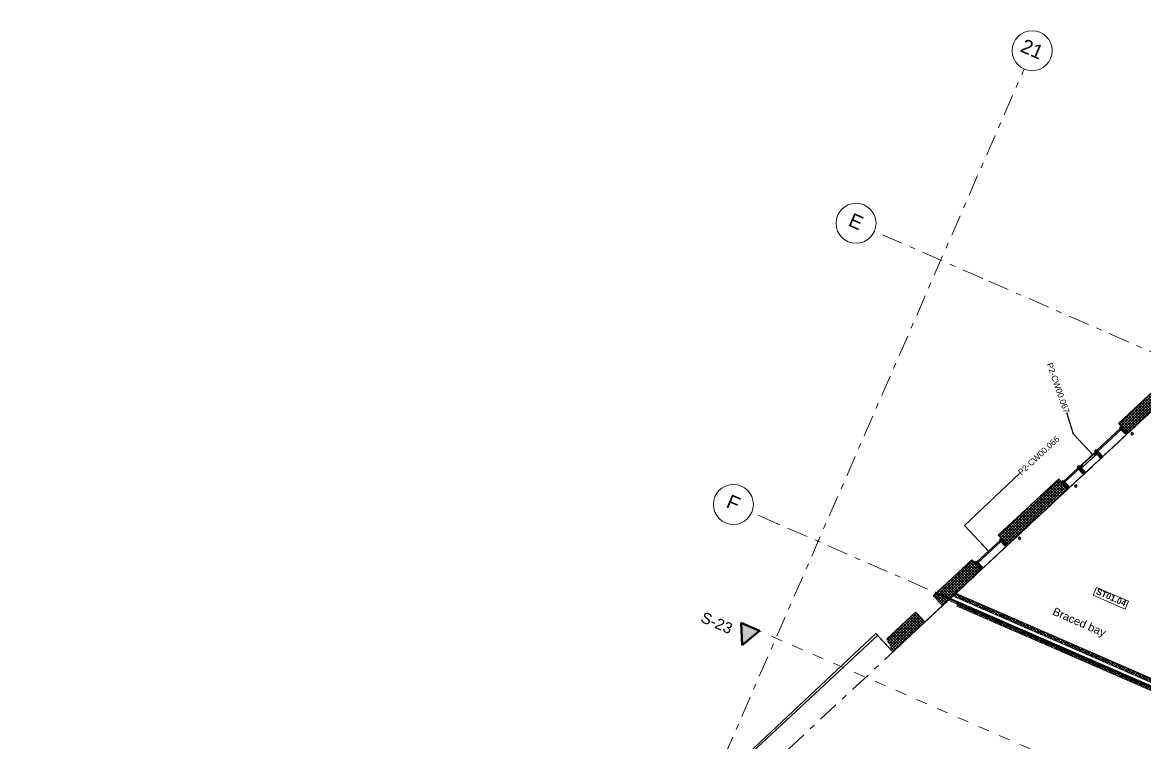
# Model space of a CAD drawing. Header units: millimetres. Extents: x -50172 to 258853, y -59787 to 25069.
# Drawn here: x 136077 to 164136, y -13608 to 4414 of the extents above; entities that cross this region are included whole.
import ezdxf
from ezdxf.enums import TextEntityAlignment as Align

# ---------------------------------------------------------------- set-up
doc = ezdxf.new("R2010")
doc.units = ezdxf.units.MM
doc.header["$MEASUREMENT"] = 0
doc.linetypes.add('Dashed', pattern=[564.444447, 282.222223, -282.222223])
doc.linetypes.add('Double Dashed', pattern=[1093.611073, 529.166651, -211.666656, 141.111112, -211.666656])
for name, color, linetype, lineweight, true_color in [('A-25-M_Curtain_Wall_Pen_No__46', 7, 'Continuous', 35, 0x444444), ('A-25-M_Wall_Ext_Pen_No__107', 7, 'Continuous', 15, 0xa6a6a6), ('A-25-M_Wall_Ext_Pen_No__27', 7, 'Continuous', 50, 0x2a2a2a), ('A-95-MC_Marker_Section_P2.Marker_Pen_No__25', 7, 'Continuous', 50, 0x2a2a2a), ('New_A-15-MG_Structural_Grid_Phase_2_Pen_No__222', 7, 'Continuous', 13, 0x65af33), ('New_A-25-M_Curtain_Wall_Pen_No__27', 7, 'Continuous', 50, 0x2a2a2a), ('New_A-35-M_FFE-Zone_Pen_No__74', 7, 'Continuous', 20, 0x606060), ('New_ArchiCAD Windows_Pen_No__23', 7, 'Continuous', 30, 0x2a2a2a), ('New_ArchiCAD Windows_Pen_No__63', 7, 'Continuous', 20, 0x606060)]:
    doc.layers.add(name, color=color, linetype=linetype, lineweight=lineweight, true_color=true_color)
for name, color, linetype, lineweight in [('A-25-M_Curtain_Wall_Pen_No__85', 8, 'Continuous', 20), ('A-95-MC_Marker_Section_P2.Marker_Pen_No__1', 7, 'Continuous', 13), ('A-95-MC_Marker_Section_P2.Marker_Pen_No__6', 7, 'Continuous', 35), ('COLUMN.IFC Import_Pen_No__2', 8, 'Continuous', 15), ('New_A-20-M_Floor_Slab_Pen_No__89', 8, 'Continuous', 20), ('New_A-25-M_Curtain_Wall_Pen_No__1', 7, 'Continuous', 13), ('New_A-25-M_Curtain_Wall_Pen_No__155', 5, 'Continuous', 35), ('New_A-25-M_Wall_Ext_Pen_No__1', 7, 'Continuous', 13), ('New_A-25-M_Wall_Ext_Pen_No__155', 5, 'Continuous', 35), ('New_A-25-M_Wall_Int_Pen_No__1', 7, 'Continuous', 13), ('New_A-25-M_Wall_Int_Pen_No__155', 5, 'Continuous', 35), ('New_A-95-P_Drawing_Pen_No__156', 5, 'Continuous', 50), ('New_A-95-P_Text_1_50_GA_Pen_No__1', 7, 'Continuous', 13), ('New_ArchiCAD Windows_Pen_No__1', 7, 'Continuous', 13), ('New_ArchiCAD Windows_Pen_No__155', 5, 'Continuous', 35), ('New_ArchiCAD Windows_Pen_No__83', 8, 'Continuous', 20), ('New_ArchiCAD Zone Stamps_Pen_No__9', 7, 'Continuous', 13)]:
    doc.layers.add(name, color=color, linetype=linetype, lineweight=lineweight)
for name, color, linetype in [('A-95-MC_Marker_Section_P2.Marker', 7, 'Continuous'), ('COLUMN.IFC Import', 7, 'Continuous'), ('New_A-15-MG_Structural_Grid_Phase_2', 7, 'Continuous'), ('New_A-20-M_Floor_Slab', 7, 'Continuous'), ('New_A-25-M_Curtain_Wall', 7, 'Continuous'), ('New_A-25-M_Wall_Ext', 7, 'Continuous'), ('New_A-25-M_Wall_Int', 7, 'Continuous'), ('New_A-35-M_FFE-Zone', 7, 'Continuous'), ('New_ArchiCAD Windows', 7, 'Continuous')]:
    doc.layers.add(name, color=color, linetype=linetype)
doc.styles.add('GENERATED_STYLE_1', font='')
doc.styles.add('GENERATED_STYLE_2', font='')
doc.styles.add('GENERATED_STYLE_3', font='')
doc.styles.add('GENERATED_STYLE_4', font='')
doc.styles.get('GENERATED_STYLE_1').set_extended_font_data('Arial', bold=True)
doc.styles.get('GENERATED_STYLE_2').set_extended_font_data('Swis721 BT', bold=True)
doc.styles.get('GENERATED_STYLE_3').set_extended_font_data('Arial')
doc.styles.get('GENERATED_STYLE_4').set_extended_font_data('Swis721 BT')
doc.linetypes.add('Double Slash', pattern='A,0,[2,EC-MA-00-01-DR-A-00364 Phase 2 Hub First Floor GA-S2-P181.Shx,S=15.679012,R=0,X=0,Y=0],-1975.555563,0', length=1975.555563)
doc.dimstyles.new('GENERATED_STYLE__1', dxfattribs={"dimtxt": 0.18, "dimasz": 273.6, "dimexe": 0.18, "dimexo": 0.0625, "dimgap": 0.09, "dimtad": 0, "dimtih": 1, "dimtoh": 1, "dimdec": 4, "dimzin": 0, "dimdsep": 46, "dimcen": 0.09, "dimadec": 0, "dimazin": 0, "dimtfac": 1, "dimtdec": 4, "dimtmove": 0, "dimatfit": 3, "dimldrblk": 'ARROWHEAD_5', "dimfxl": 1, "dimtolj": 1, "dimtzin": 0, "dimarcsym": 0})
pattern_1 = [(45, (168558.73, 0), (-35.35534, 35.35534), []), (135, (168558.73, 0), (35.35534, 35.35534), [])]

# ---------------------------------------------------------------- blocks, each defined once
blk = doc.blocks.new('Research space 1_INB 1103_20_3', base_point=(162001, -12753))
at = {"layer": 'New_A-35-M_FFE-Zone_Pen_No__74', "linetype": 'Continuous'}
for p, q in [((159203, -10027), (157821, -11313)), ((167550, -13666), (159203, -10027)), ((157400, -10860), (150703, -17143)), ((157821, -11313), (157400, -10860)), ((164711, -20177), (167550, -13666)), ((150703, -17143), (151167, -17642)), ((151167, -17642), (151507, -17326)), ((151507, -17326), (163647, -22618)), ((164325, -20396), (164467, -20071)), ((164467, -20071), (164711, -20177)), ((164569, -20502), (164325, -20396)), ((163647, -22618), (164569, -20502))]:
    blk.add_line(p, q, dxfattribs=at)
at = {"layer": 'New_ArchiCAD Zone Stamps_Pen_No__9'}
for tag, height, style, p in [('ROOM_NAME', 250, 'GENERATED_STYLE_1', (159505, -14912)), ('zoneNameLine2', 250, 'GENERATED_STYLE_1', (159316, -15344)), ('ROOM_NUMBER', 200, 'GENERATED_STYLE_3', (159128, -15765)), ('measuredAreaCode', 200, 'GENERATED_STYLE_3', (158971, -16125)), ('DUMMY_649', 200, 'GENERATED_STYLE_3', (159278, -16259)), ('DUMMY_650', 200, 'GENERATED_STYLE_3', (159889, -16525)), ('DUMMY_651', 133, 'GENERATED_STYLE_3', (160168, -16632))]:
    blk.add_attdef(tag, text='', height=height, rotation=336.4404, dxfattribs=dict(at, style=style)).set_placement(p, align=Align.TOP_LEFT)
blk = doc.blocks.new('Fabrication Lab B_INB 1104_22_3', base_point=(165972, -8487))
at = {"layer": 'New_A-35-M_FFE-Zone_Pen_No__74', "linetype": 'Continuous'}
for p, q in [((169571, -231), (169413, -592)), ((172764, -1619), (169571, -231)), ((169364, -571), (165572, -4100)), ((169413, -592), (169364, -571)), ((170671, -6413), (172764, -1619)), ((165572, -4100), (165757, -4299)), ((165281, -4371), (159398, -9846)), ((165466, -4570), (165281, -4371)), ((165757, -4299), (165466, -4570)), ((167442, -13354), (170501, -6339)), ((170501, -6339), (170671, -6413)), ((159398, -9846), (167442, -13354))]:
    blk.add_line(p, q, dxfattribs=at)
at = {"layer": 'New_ArchiCAD Zone Stamps_Pen_No__9'}
for tag, height, style, p in [('ROOM_NAME', 250, 'GENERATED_STYLE_1', (165105, -6913)), ('zoneNameLine2', 250, 'GENERATED_STYLE_1', (164916, -7345)), ('ROOM_NUMBER', 200, 'GENERATED_STYLE_3', (164728, -7765)), ('measuredAreaCode', 200, 'GENERATED_STYLE_3', (164571, -8125)), ('DUMMY_649', 200, 'GENERATED_STYLE_3', (164878, -8260)), ('DUMMY_650', 200, 'GENERATED_STYLE_3', (165367, -8473)), ('DUMMY_651', 133, 'GENERATED_STYLE_3', (165647, -8579))]:
    blk.add_attdef(tag, text='', height=height, rotation=336.4404, dxfattribs=dict(at, style=style)).set_placement(p, align=Align.TOP_LEFT)
blk = doc.blocks.new('Slab_4_3', base_point=(147233, -27555))
at = {"layer": 'New_A-20-M_Floor_Slab_Pen_No__89', "linetype": 'Continuous', "flags": 128}
blk.add_lwpolyline([(165550, -4128), (157825, -11317), (157442, -10906), (150720, -17161), (151431, -17926), (147233, -27555), (155164, -31013), (151787, -38757), (150311, -38113), (148259, -42813), (153424, -45066), (153718, -44390), (158840, -46624), (158078, -48373), (157798, -49015), (157275, -50213), (167031, -54467)], dxfattribs=at)
blk = doc.blocks.new('Curtain Wall_19_3', base_point=(168559, 0))
at = {"layer": 'New_A-25-M_Curtain_Wall_Pen_No__155', "linetype": 'Continuous', "lineweight": 0, "true_color": 0x00003f}
for points in [[(162936, -6309), (163536, -5750), (163514, -5727), (162914, -6286)], [(162109, -7079), (162475, -6738), (162453, -6715), (162087, -7055)]]:
    blk.add_hatch(color=178, dxfattribs=at).paths.add_polyline_path(points)
at = {"layer": 'New_A-25-M_Curtain_Wall_Pen_No__155', "linetype": 'Continuous'}
for points in [[(163498, -5717), (163641, -5871), (163678, -5837), (163535, -5683)], [(162869, -6303), (163012, -6457), (163048, -6423), (162905, -6269)], [(162437, -6705), (162580, -6859), (162617, -6825), (162473, -6671)], [(162042, -7073), (162185, -7227), (162221, -7192), (162078, -7039)]]:
    blk.add_hatch(color=256, dxfattribs=at).paths.add_polyline_path(points)
at = {"layer": 'New_ArchiCAD Windows_Pen_No__155', "linetype": 'Continuous'}
for points in [[(162922, -6360), (162875, -6405), (162837, -6364), (162885, -6320)], [(162489, -6688), (162537, -6644), (162575, -6684), (162527, -6728)]]:
    blk.add_hatch(color=256, dxfattribs=at).paths.add_polyline_path(points)
at = {"layer": 'New_A-25-M_Curtain_Wall_Pen_No__1', "linetype": 'Continuous'}
for p, q in [((163514, -5727), (162914, -6286)), ((162936, -6309), (163536, -5750)), ((163536, -5750), (163514, -5727)), ((162914, -6286), (162936, -6309)), ((162453, -6715), (162087, -7055)), ((162475, -6738), (162453, -6715)), ((162109, -7079), (162475, -6738)), ((162087, -7055), (162109, -7079))]:
    blk.add_line(p, q, dxfattribs=at)
at = {"layer": 'New_A-25-M_Curtain_Wall_Pen_No__27', "linetype": 'Continuous'}
for p, q in [((163535, -5683), (163498, -5717)), ((163498, -5717), (163641, -5871)), ((163678, -5837), (163535, -5683)), ((163641, -5871), (163678, -5837)), ((162905, -6269), (162869, -6303)), ((162869, -6303), (163012, -6457)), ((163048, -6423), (162905, -6269)), ((163012, -6457), (163048, -6423)), ((162473, -6671), (162437, -6705)), ((162437, -6705), (162580, -6859)), ((162617, -6825), (162473, -6671)), ((162580, -6859), (162617, -6825)), ((162078, -7039), (162042, -7073)), ((162042, -7073), (162185, -7227)), ((162221, -7192), (162078, -7039)), ((162185, -7227), (162221, -7192))]:
    blk.add_line(p, q, dxfattribs=at)
at = {"layer": 'New_ArchiCAD Windows_Pen_No__23', "linetype": 'Continuous'}
for p, q in [((162837, -6364), (162885, -6320)), ((162875, -6405), (162837, -6364)), ((162922, -6360), (162875, -6405)), ((162885, -6320), (162922, -6360)), ((162489, -6688), (162537, -6644)), ((162527, -6728), (162489, -6688)), ((162575, -6684), (162527, -6728)), ((162537, -6644), (162575, -6684))]:
    blk.add_line(p, q, dxfattribs=at)
at = {"layer": 'New_ArchiCAD Windows_Pen_No__63', "linetype": 'Continuous'}
blk.add_line((162844, -6372), (162544, -6651), dxfattribs=at)
at = {"layer": 'New_ArchiCAD Windows_Pen_No__83', "linetype": 'Continuous'}
for p, q in [((162537, -6644), (162837, -6364)), ((162875, -6405), (162575, -6684))]:
    blk.add_line(p, q, dxfattribs=at)
blk = doc.blocks.new('Wall_145_3', base_point=(159407, -10071))
at = {"layer": 'New_A-25-M_Wall_Int_Pen_No__155', "linetype": 'Continuous'}
h = blk.add_hatch(dxfattribs=at)
h.set_pattern_fill('Grid_5x5_Diagonal_0003', color=256, style=0, pattern_type=2)
h.set_pattern_definition(pattern_1)
h.paths.add_polyline_path([(159407, -10071), (159408, -10074), (159421, -10150), (159421, -10153), (159424, -10171), (166755, -13368), (166775, -13360), (166779, -13358), (166863, -13325), (166867, -13324)])
at = {"layer": 'New_A-25-M_Wall_Int_Pen_No__1', "linetype": 'Continuous', "flags": 128}
for points in [[(166867, -13324), (159407, -10071)], [(159424, -10171), (166755, -13368)]]:
    blk.add_lwpolyline(points, dxfattribs=at)
blk = doc.blocks.new('Wall_146_3', base_point=(167402, -13446))
at = {"layer": 'New_A-25-M_Wall_Int_Pen_No__155', "linetype": 'Continuous'}
h = blk.add_hatch(dxfattribs=at)
h.set_pattern_fill('Grid_5x5_Diagonal_0003', color=256, style=0, pattern_type=2)
h.set_pattern_definition(pattern_1)
h.paths.add_polyline_path([(159342, -9931), (167478, -13478), (167480, -13479), (167479, -13476), (167446, -13391), (167444, -13387), (167436, -13368), (159376, -9853), (159370, -9867), (159369, -9870), (159344, -9928)])
at = {"layer": 'New_A-25-M_Wall_Int_Pen_No__1', "linetype": 'Continuous', "flags": 128}
for points in [[(159344, -9928), (159342, -9931)], [(159342, -9931), (167480, -13479)], [(159369, -9870), (159344, -9928)], [(159370, -9867), (159369, -9870)], [(159376, -9853), (159370, -9867)], [(167436, -13368), (159376, -9853)]]:
    blk.add_lwpolyline(points, dxfattribs=at)
blk = doc.blocks.new('Rectangular Window Opening 19[5]_3', base_point=(168559, 0))
at = {"layer": 'New_ArchiCAD Windows_Pen_No__1', "linetype": 'Continuous'}
for p, q in [((163463, -5605), (163481, -5625)), ((163481, -5625), (163498, -5644)), ((163498, -5644), (163566, -5717)), ((163566, -5717), (163579, -5730)), ((163579, -5730), (163580, -5731)), ((163580, -5731), (163682, -5841)), ((163682, -5841), (163683, -5843)), ((163683, -5843), (163694, -5854)), ((161988, -7015), (161969, -6995)), ((162005, -7033), (161988, -7015)), ((162073, -7106), (162005, -7033)), ((162085, -7120), (162073, -7106)), ((162087, -7121), (162085, -7120)), ((162189, -7231), (162087, -7121)), ((162190, -7232), (162189, -7231)), ((162200, -7243), (162190, -7232))]:
    blk.add_line(p, q, dxfattribs=at)
blk = doc.blocks.new('Rectangular Window Opening 19[6]_3', base_point=(168559, 0))
at = {"layer": 'New_ArchiCAD Windows_Pen_No__1', "linetype": 'Continuous'}
for p, q in [((160458, -8402), (160476, -8422)), ((160476, -8422), (160493, -8440)), ((160493, -8440), (160561, -8513)), ((160561, -8513), (160573, -8526)), ((160573, -8526), (160575, -8528)), ((160575, -8528), (160677, -8638)), ((160677, -8638), (160678, -8639)), ((160678, -8639), (160689, -8650)), ((159817, -9035), (159799, -9015)), ((159834, -9053), (159817, -9035)), ((159902, -9126), (159834, -9053)), ((159915, -9140), (159902, -9126)), ((159916, -9141), (159915, -9140)), ((160018, -9251), (159916, -9141)), ((160020, -9252), (160018, -9251)), ((160030, -9263), (160020, -9252))]:
    blk.add_line(p, q, dxfattribs=at)
blk = doc.blocks.new('Rectangular Window Opening 19[7]_3', base_point=(168559, 0))
at = {"layer": 'New_ArchiCAD Windows_Pen_No__1', "linetype": 'Continuous'}
for p, q in [((158832, -9914), (158851, -9934)), ((158851, -9934), (158868, -9952)), ((158868, -9952), (158936, -10026)), ((158936, -10026), (158948, -10039)), ((158948, -10039), (158950, -10040)), ((158950, -10040), (159052, -10150)), ((158411, -10343), (158393, -10323)), ((158429, -10361), (158411, -10343)), ((158497, -10434), (158429, -10361)), ((159052, -10150), (159053, -10152)), ((159053, -10152), (159063, -10163)), ((158509, -10448), (158497, -10434)), ((158510, -10449), (158509, -10448)), ((158612, -10559), (158510, -10449)), ((158614, -10560), (158612, -10559)), ((158624, -10571), (158614, -10560))]:
    blk.add_line(p, q, dxfattribs=at)
blk = doc.blocks.new('Wall_148_3', base_point=(165344, -3855))
at = {"layer": 'A-25-M_Wall_Ext_Pen_No__107', "linetype": 'Continuous'}
blk.add_hatch(color=256, dxfattribs=at).paths.add_polyline_path([(165284, -4374), (165295, -4364), (165284, -4353), (165273, -4363)])
at = {"layer": 'New_A-25-M_Wall_Ext_Pen_No__155', "linetype": 'Continuous'}
h = blk.add_hatch(dxfattribs=at)
h.set_pattern_fill('Grid_5x5_Diagonal_0003', color=256, style=0, pattern_type=2)
h.set_pattern_definition(pattern_1)
h.paths.add_polyline_path([(163463, -5605), (163481, -5625), (163498, -5644), (163566, -5717), (163579, -5730), (163580, -5731), (163682, -5841), (163683, -5843), (163694, -5854), (165284, -4374), (165273, -4363), (165284, -4353), (165295, -4364), (165575, -4103), (165565, -4092), (165563, -4091), (165461, -3981), (165460, -3979), (165447, -3966), (165379, -3893), (165362, -3875), (165344, -3855)])
h = blk.add_hatch(dxfattribs=at)
h.set_pattern_fill('Grid_5x5_Diagonal_0003', color=256, style=0, pattern_type=2)
h.set_pattern_definition(pattern_1)
h.paths.add_polyline_path([(161969, -6995), (160458, -8402), (160476, -8422), (160493, -8440), (160561, -8513), (160573, -8526), (160575, -8528), (160677, -8638), (160678, -8639), (160689, -8650), (162200, -7243), (162190, -7232), (162189, -7231), (162087, -7121), (162085, -7120), (162073, -7106), (162005, -7033), (161988, -7015)])
h = blk.add_hatch(dxfattribs=at)
h.set_pattern_fill('Grid_5x5_Diagonal_0003', color=256, style=0, pattern_type=2)
h.set_pattern_definition(pattern_1)
h.paths.add_polyline_path([(159799, -9015), (158832, -9914), (158851, -9934), (158868, -9952), (158936, -10026), (158948, -10039), (158950, -10040), (159052, -10150), (159053, -10152), (159063, -10163), (160030, -9263), (160020, -9252), (160018, -9251), (159916, -9141), (159915, -9140), (159902, -9126), (159834, -9053), (159817, -9035)])
h = blk.add_hatch(dxfattribs=at)
h.set_pattern_fill('Grid_5x5_Diagonal_0003', color=256, style=0, pattern_type=2)
h.set_pattern_definition(pattern_1)
h.paths.add_polyline_path([(157666, -11000), (157679, -11025), (157690, -11048), (157737, -11141), (157745, -11158), (157746, -11160), (157816, -11300), (157817, -11302), (157824, -11316), (158624, -10571), (158614, -10560), (158612, -10559), (158510, -10449), (158509, -10448), (158497, -10434), (158429, -10361), (158411, -10343), (158393, -10323)])
at = {"layer": 'A-25-M_Wall_Ext_Pen_No__27', "linetype": 'Continuous'}
for p, q in [((165273, -4363), (165284, -4374)), ((165295, -4364), (165284, -4353))]:
    blk.add_line(p, q, dxfattribs=at)
at = {"layer": 'New_A-25-M_Wall_Ext_Pen_No__1', "linetype": 'Continuous', "flags": 128}
for points in [[(165344, -3855), (163463, -5605)], [(165344, -3855), (165362, -3875)], [(165362, -3875), (165379, -3893)], [(165379, -3893), (165447, -3966)], [(165295, -4364), (165575, -4103)], [(165447, -3966), (165460, -3979)], [(165460, -3979), (165461, -3981)], [(165461, -3981), (165563, -4091)], [(165563, -4091), (165565, -4092)], [(165565, -4092), (165575, -4103)], [(163694, -5854), (165284, -4374)], [(161969, -6995), (160458, -8402)], [(160689, -8650), (162200, -7243)], [(159799, -9015), (158832, -9914)], [(159063, -10163), (160030, -9263)], [(158393, -10323), (157666, -11000)], [(157824, -11316), (158624, -10571)]]:
    blk.add_lwpolyline(points, dxfattribs=at)
at = {"layer": 'New_ArchiCAD Windows', "color": 251, "linetype": 'Continuous', "lineweight": 20, "true_color": 0x606060}
for name in ['Rectangular Window Opening 19[5]_3', 'Rectangular Window Opening 19[6]_3', 'Rectangular Window Opening 19[7]_3']:
    blk.add_blockref(name, (168559, 0), dxfattribs=at)
blk = doc.blocks.new('Standard grid marker[18]_3', base_point=(171946, 1824))
at = {"layer": 'New_A-15-MG_Structural_Grid_Phase_2_Pen_No__222', "linetype": 'Double Dashed'}
blk.add_line((170012, 23), (136077, -31555), dxfattribs=at)
at = {"layer": 'New_A-15-MG_Structural_Grid_Phase_2_Pen_No__222', "style": 'GENERATED_STYLE_4'}
blk.add_attdef('AC_MarkerText_1', text='', height=350, rotation=336.4404, dxfattribs=at).set_placement((171403, 3183), align=Align.MIDDLE_CENTER)
blk = doc.blocks.new('Discrete Accessory 235')
at = {"layer": 'COLUMN.IFC Import_Pen_No__2', "linetype": 'Continuous'}
for p, q in [((-25, 25), (25, 25)), ((-25, -25), (-25, 25)), ((-21, 21), (-21, -21)), ((21, 21), (-21, 21)), ((21, -21), (21, 21)), ((25, 25), (25, -25)), ((25, -25), (-25, -25)), ((-21, -21), (21, -21))]:
    blk.add_line(p, q, dxfattribs=at)
blk = doc.blocks.new('Discrete Accessory 236')
at = {"layer": 'COLUMN.IFC Import_Pen_No__2', "linetype": 'Continuous'}
for p, q in [((-25, 25), (25, 25)), ((-25, -25), (-25, 25)), ((-21, 21), (-21, -21)), ((21, 21), (-21, 21)), ((21, -21), (21, 21)), ((25, 25), (25, -25)), ((25, -25), (-25, -25)), ((-21, -21), (21, -21))]:
    blk.add_line(p, q, dxfattribs=at)
blk = doc.blocks.new('Discrete Accessory 237')
at = {"layer": 'COLUMN.IFC Import_Pen_No__2', "linetype": 'Continuous'}
for p, q in [((-25, 25), (25, 25)), ((-25, -25), (-25, 25)), ((-21, 21), (-21, -21)), ((21, 21), (-21, 21)), ((21, -21), (21, 21)), ((25, 25), (25, -25)), ((25, -25), (-25, -25)), ((-21, -21), (21, -21))]:
    blk.add_line(p, q, dxfattribs=at)
blk = doc.blocks.new('ARROWHEAD_5')
at = {"color": 0, "linetype": 'Continuous', "lineweight": 0}
blk.add_line((0, 0), (-1, 0), dxfattribs=at)
blk.add_solid([(-1, 0.2679), (0, 0), (-1, -0.2679), (-1, 0.2679)], dxfattribs=at)
blk = doc.blocks.new('Curtain Wall_20_3', base_point=(168559, 0))
at = {"layer": 'New_A-25-M_Curtain_Wall_Pen_No__155', "linetype": 'Continuous', "lineweight": 0, "true_color": 0x00003f}
blk.add_hatch(color=178, dxfattribs=at).paths.add_polyline_path([(159938, -9099), (160531, -8547), (160509, -8523), (159916, -9075)])
at = {"layer": 'New_A-25-M_Curtain_Wall_Pen_No__155', "linetype": 'Continuous'}
for points in [[(160673, -8633), (160530, -8480), (160493, -8514), (160636, -8667)], [(160051, -9212), (159908, -9059), (159871, -9093), (160014, -9246)]]:
    blk.add_hatch(color=256, dxfattribs=at).paths.add_polyline_path(points)
at = {"layer": 'New_A-25-M_Curtain_Wall_Pen_No__1', "linetype": 'Continuous'}
for p, q in [((160509, -8523), (159916, -9075)), ((160531, -8547), (159938, -9099)), ((160509, -8523), (160531, -8547)), ((159916, -9075), (159938, -9099))]:
    blk.add_line(p, q, dxfattribs=at)
at = {"layer": 'New_A-25-M_Curtain_Wall_Pen_No__27', "linetype": 'Continuous'}
for p, q in [((160530, -8480), (160493, -8514)), ((160493, -8514), (160636, -8667)), ((160530, -8480), (160673, -8633)), ((160673, -8633), (160636, -8667)), ((159908, -9059), (159871, -9093)), ((159871, -9093), (160014, -9246)), ((159908, -9059), (160051, -9212)), ((160051, -9212), (160014, -9246))]:
    blk.add_line(p, q, dxfattribs=at)
blk = doc.blocks.new('Standard grid marker[20]_3', base_point=(184396, -20956))
at = {"layer": 'New_A-15-MG_Structural_Grid_Phase_2_Pen_No__222', "linetype": 'Double Dashed'}
for p, q in [((154944, -8114), (154297, -7832)), ((183749, -20674), (154944, -8114))]:
    blk.add_line(p, q, dxfattribs=at)
at = {"layer": 'New_A-15-MG_Structural_Grid_Phase_2_Pen_No__222', "linetype": 'Continuous'}
blk.add_circle((153839, -7632), 500, dxfattribs=at)
at = {"layer": 'New_A-15-MG_Structural_Grid_Phase_2_Pen_No__222', "linetype": 'Double Dashed'}
blk.add_point((154944, -8114), dxfattribs=at)
blk.add_point((154944, -8114), dxfattribs=at)
at = {"layer": 'New_A-15-MG_Structural_Grid_Phase_2_Pen_No__222', "style": 'GENERATED_STYLE_4'}
for tag, p in [('AC_MarkerText_1_1', (153839, -7589)), ('AC_MarkerText_1_0', (184854, -21113))]:
    blk.add_attdef(tag, text='', height=350, rotation=336.4404, dxfattribs=at).set_placement(p, align=Align.MIDDLE_CENTER)
blk = doc.blocks.new('Standard grid marker[24]_3', base_point=(137825, -50137))
at = {"layer": 'New_A-15-MG_Structural_Grid_Phase_2_Pen_No__222', "linetype": 'Double Dashed'}
blk.add_line((153611, -13933), (161104, 3251), dxfattribs=at)
at = {"layer": 'New_A-15-MG_Structural_Grid_Phase_2_Pen_No__222', "linetype": 'Continuous'}
blk.add_circle((161304, 3709), 500, dxfattribs=at)
at = {"layer": 'New_A-15-MG_Structural_Grid_Phase_2_Pen_No__222', "style": 'GENERATED_STYLE_4'}
for tag, p in [('AC_MarkerText_1_1', (161304, 3750)), ('AC_MarkerText_1_0', (137625, -50554))]:
    blk.add_attdef(tag, text='', height=350, rotation=336.4404, dxfattribs=at).set_placement(p, align=Align.MIDDLE_CENTER)
blk = doc.blocks.new('Standard grid marker[26]_3', base_point=(159015, -32918))
at = {"layer": 'New_A-15-MG_Structural_Grid_Phase_2_Pen_No__222', "linetype": 'Double Dashed'}
for p, q in [((173489, 2539), (173889, 3456)), ((173957, 1348), (173489, 2539)), ((159777, -31172), (173957, 1348)), ((159777, -31172), (158585, -31640)), ((158585, -31640), (158185, -32556))]:
    blk.add_line(p, q, dxfattribs=at)
at = {"layer": 'New_A-15-MG_Structural_Grid_Phase_2_Pen_No__222', "linetype": 'Continuous'}
for centre in [(174088, 3914), (157986, -33015)]:
    blk.add_circle(centre, 500, dxfattribs=at)
at = {"layer": 'New_A-15-MG_Structural_Grid_Phase_2_Pen_No__222', "linetype": 'Double Dashed'}
for p in [(173957, 1348), (159777, -31172)]:
    blk.add_point(p, dxfattribs=at)
at = {"layer": 'New_A-15-MG_Structural_Grid_Phase_2_Pen_No__222', "style": 'GENERATED_STYLE_4'}
for tag, p in [('AC_MarkerText_1_1', (174088, 3955)), ('AC_MarkerText_1_0', (157986, -32973))]:
    blk.add_attdef(tag, text='', height=350, rotation=336.4404, dxfattribs=at).set_placement(p, align=Align.MIDDLE_CENTER)
blk = doc.blocks.new('Standard grid marker[27]_3', base_point=(187460, -13929))
at = {"layer": 'New_A-15-MG_Structural_Grid_Phase_2_Pen_No__222', "linetype": 'Double Dashed'}
for p, q in [((160055, -1979), (157362, -804)), ((184767, -12754), (160055, -1979))]:
    blk.add_line(p, q, dxfattribs=at)
at = {"layer": 'New_A-15-MG_Structural_Grid_Phase_2_Pen_No__222', "linetype": 'Continuous'}
blk.add_circle((156903, -605), 500, dxfattribs=at)
at = {"layer": 'New_A-15-MG_Structural_Grid_Phase_2_Pen_No__222', "linetype": 'Double Dashed'}
blk.add_point((160055, -1979), dxfattribs=at)
blk.add_point((160055, -1979), dxfattribs=at)
at = {"layer": 'New_A-15-MG_Structural_Grid_Phase_2_Pen_No__222', "style": 'GENERATED_STYLE_4'}
for tag, p in [('AC_MarkerText_1_1', (156903, -561)), ('AC_MarkerText_1_0', (187918, -14085))]:
    blk.add_attdef(tag, text='', height=350, rotation=336.4404, dxfattribs=at).set_placement(p, align=Align.MIDDLE_CENTER)
blk = doc.blocks.new('Cutting Plane_1_3', base_point=(184252, -23771))
at = {"layer": 'A-95-MC_Marker_Section_P2.Marker_Pen_No__25', "linetype": 'Continuous'}
blk.add_hatch(color=256, dxfattribs=at).paths.add_polyline_path([(154030, -10593), (154489, -10793), (154060, -11151)])
at = {"layer": 'A-95-MC_Marker_Section_P2.Marker_Pen_No__1', "linetype": 'Dashed'}
blk.add_line((184023, -23671), (154489, -10793), dxfattribs=at)
at = {"layer": 'A-95-MC_Marker_Section_P2.Marker_Pen_No__25', "linetype": 'Continuous'}
for p, q in [((154060, -11151), (154030, -10593)), ((154030, -10593), (154489, -10793)), ((154489, -10793), (154060, -11151))]:
    blk.add_line(p, q, dxfattribs=at)
at = {"layer": 'A-95-MC_Marker_Section_P2.Marker_Pen_No__6', "insert": (153740, -10884), "char_height": 275, "attachment_point": 9, "rotation": 336.4404, "style": 'GENERATED_STYLE_4'}
blk.add_mtext('\\A1;{\\fSwis721 BT|b0|i0|c0|p34;S-23}', dxfattribs=at)

msp = doc.modelspace()

# ---------------------------------------------------------------- linework, layer by layer
at = {"layer": 'New_A-95-P_Drawing_Pen_No__156', "linetype": 'Double Slash', "flags": 128}
msp.add_lwpolyline([(167452.6, -13568.1), (158881, -9830.4)], dxfattribs=at)
at = {"layer": 'New_A-95-P_Text_1_50_GA_Pen_No__1', "linetype": 'Continuous', "flags": 128}
msp.add_lwpolyline([(162914.9, -9705.3), (163709.9, -10051.9), (163624.4, -10247.9), (162829.5, -9901.2)], close=True, dxfattribs=at)

# ---------------------------------------------------------------- block references
at = {"layer": 'A-95-MC_Marker_Section_P2.Marker'}
msp.add_blockref('Cutting Plane_1_3', (184252, -23770.8), dxfattribs=at)
at = {"layer": 'COLUMN.IFC Import', "linetype": 'Continuous', "zscale": 1000, "rotation": 222.940410901894}
for name, p in [('Discrete Accessory 235', (163799.9, -5862.8)), ('Discrete Accessory 236', (162394.3, -7170.8)), ('Discrete Accessory 237', (160988.7, -8478.7))]:
    msp.add_blockref(name, p, dxfattribs=at)
at = {"layer": 'New_A-15-MG_Structural_Grid_Phase_2', "color": 8, "linetype": 'Continuous', "lineweight": 15}
ref = msp.add_blockref('Standard grid marker[26]_3', (159015.1, -32918), dxfattribs=at)
ref.add_attrib('AC_MarkerText_1', '24', dxfattribs={"layer": 'New_A-15-MG_Structural_Grid_Phase_2_Pen_No__222', "color": 85, "true_color": 0x65af33, "height": 350, "rotation": 336.44041, "style": 'GENERATED_STYLE_4'}).set_placement((157985.6, -32973.4), align=Align.MIDDLE_CENTER)
ref.add_attrib('AC_MarkerText_1_1', '24', dxfattribs={"layer": 'New_A-15-MG_Structural_Grid_Phase_2_Pen_No__222', "color": 85, "true_color": 0x65af33, "height": 350, "rotation": 336.44041, "style": 'GENERATED_STYLE_4'}).set_placement((174088.4, 3955.5), align=Align.MIDDLE_CENTER)
ref = msp.add_blockref('Standard grid marker[24]_3', (137824.6, -50137), dxfattribs=at)
ref.add_attrib('AC_MarkerText_1_1', '21', dxfattribs={"layer": 'New_A-15-MG_Structural_Grid_Phase_2_Pen_No__222', "color": 85, "true_color": 0x65af33, "height": 350, "rotation": 336.44041, "style": 'GENERATED_STYLE_4'}).set_placement((161304.1, 3750), align=Align.MIDDLE_CENTER)
msp.add_blockref('Standard grid marker[18]_3', (171946.4, 1823.7), dxfattribs=at)
ref = msp.add_blockref('Standard grid marker[27]_3', (187460, -13928.7), dxfattribs=at)
ref.add_attrib('AC_MarkerText_1_1', 'E', dxfattribs={"layer": 'New_A-15-MG_Structural_Grid_Phase_2_Pen_No__222', "color": 85, "true_color": 0x65af33, "height": 350, "rotation": 336.44041, "style": 'GENERATED_STYLE_4'}).set_placement((156903.4, -561.1), align=Align.MIDDLE_CENTER)
ref = msp.add_blockref('Standard grid marker[20]_3', (184395.7, -20956.1), dxfattribs=at)
ref.add_attrib('AC_MarkerText_1_1', 'F', dxfattribs={"layer": 'New_A-15-MG_Structural_Grid_Phase_2_Pen_No__222', "color": 85, "true_color": 0x65af33, "height": 350, "rotation": 336.44041, "style": 'GENERATED_STYLE_4'}).set_placement((153839.1, -7588.5), align=Align.MIDDLE_CENTER)
at = {"layer": 'New_A-20-M_Floor_Slab', "color": 8, "linetype": 'Continuous', "lineweight": 20}
msp.add_blockref('Slab_4_3', (147232.5, -27554.7), dxfattribs=at)
at = {"layer": 'New_A-25-M_Curtain_Wall', "linetype": 'Continuous', "lineweight": 0}
for name in ['Curtain Wall_19_3', 'Curtain Wall_20_3']:
    msp.add_blockref(name, (168558.7, 0), dxfattribs=at)
at = {"layer": 'New_A-25-M_Wall_Ext', "color": 250, "lineweight": 50, "true_color": 0x2a2a2a}
msp.add_blockref('Wall_148_3', (165343.9, -3855), dxfattribs=at)
at = {"layer": 'New_A-25-M_Wall_Int', "color": 250, "lineweight": 50, "true_color": 0x2a2a2a}
for name, p in [('Wall_146_3', (167402.4, -13445.5)), ('Wall_145_3', (159407.3, -10070.8))]:
    msp.add_blockref(name, p, dxfattribs=at)
at = {"layer": 'New_A-35-M_FFE-Zone', "linetype": 'Continuous'}
ref = msp.add_blockref('Fabrication Lab B_INB 1104_22_3', (165972.3, -8487.4), dxfattribs=at)
ref.add_attrib('ROOM_NAME', 'Fabrication Lab B', dxfattribs={"layer": 'New_ArchiCAD Zone Stamps_Pen_No__9', "color": 7, "height": 250, "rotation": 336.44041, "style": 'GENERATED_STYLE_1'}).set_placement((165104.6, -6912.5), align=Align.TOP_LEFT)
ref.add_attrib('ROOM_NUMBER', 'INB 1104', dxfattribs={"layer": 'New_ArchiCAD Zone Stamps_Pen_No__9', "color": 7, "height": 200, "rotation": 336.44041, "style": 'GENERATED_STYLE_3'}).set_placement((164727.7, -7765.4), align=Align.TOP_LEFT)
ref.add_attrib('zoneNameLine2', 'ID. FF578', dxfattribs={"layer": 'New_ArchiCAD Zone Stamps_Pen_No__9', "color": 7, "height": 250, "rotation": 336.44041, "style": 'GENERATED_STYLE_1'}).set_placement((164916.1, -7344.7), align=Align.TOP_LEFT)
ref.add_attrib('measuredAreaCode', 'A: ', dxfattribs={"layer": 'New_ArchiCAD Zone Stamps_Pen_No__9', "color": 7, "height": 200, "rotation": 336.44041, "style": 'GENERATED_STYLE_3'}).set_placement((164570.7, -8125.5), align=Align.TOP_LEFT)
ref.add_attrib('DUMMY_649', '77.9', dxfattribs={"layer": 'New_ArchiCAD Zone Stamps_Pen_No__9', "color": 7, "height": 200, "rotation": 336.44041, "style": 'GENERATED_STYLE_3'}).set_placement((164878.1, -8259.5), align=Align.TOP_LEFT)
ref.add_attrib('DUMMY_650', ' m', dxfattribs={"layer": 'New_ArchiCAD Zone Stamps_Pen_No__9', "color": 7, "height": 200, "rotation": 336.44041, "style": 'GENERATED_STYLE_3'}).set_placement((165367.4, -8472.9), align=Align.TOP_LEFT)
ref.add_attrib('DUMMY_651', '2', dxfattribs={"layer": 'New_ArchiCAD Zone Stamps_Pen_No__9', "color": 7, "height": 133.3, "rotation": 336.44041, "style": 'GENERATED_STYLE_3'}).set_placement((165646.7, -8579.4), align=Align.TOP_LEFT)
ref = msp.add_blockref('Research space 1_INB 1103_20_3', (162001.4, -12752.9), dxfattribs=at)
ref.add_attrib('ROOM_NAME', 'Research space 1', dxfattribs={"layer": 'New_ArchiCAD Zone Stamps_Pen_No__9', "color": 7, "height": 250, "rotation": 336.44041, "style": 'GENERATED_STYLE_1'}).set_placement((159504.5, -14911.9), align=Align.TOP_LEFT)
ref.add_attrib('ROOM_NUMBER', 'INB 1103', dxfattribs={"layer": 'New_ArchiCAD Zone Stamps_Pen_No__9', "color": 7, "height": 200, "rotation": 336.44041, "style": 'GENERATED_STYLE_3'}).set_placement((159127.7, -15764.8), align=Align.TOP_LEFT)
ref.add_attrib('zoneNameLine2', 'ID. FF577', dxfattribs={"layer": 'New_ArchiCAD Zone Stamps_Pen_No__9', "color": 7, "height": 250, "rotation": 336.44041, "style": 'GENERATED_STYLE_1'}).set_placement((159316.1, -15344.1), align=Align.TOP_LEFT)
ref.add_attrib('measuredAreaCode', 'A: ', dxfattribs={"layer": 'New_ArchiCAD Zone Stamps_Pen_No__9', "color": 7, "height": 200, "rotation": 336.44041, "style": 'GENERATED_STYLE_3'}).set_placement((158970.6, -16124.9), align=Align.TOP_LEFT)
ref.add_attrib('DUMMY_649', '115.1', dxfattribs={"layer": 'New_ArchiCAD Zone Stamps_Pen_No__9', "color": 7, "height": 200, "rotation": 336.44041, "style": 'GENERATED_STYLE_3'}).set_placement((159278, -16258.9), align=Align.TOP_LEFT)
ref.add_attrib('DUMMY_650', ' m', dxfattribs={"layer": 'New_ArchiCAD Zone Stamps_Pen_No__9', "color": 7, "height": 200, "rotation": 336.44041, "style": 'GENERATED_STYLE_3'}).set_placement((159888.5, -16525.1), align=Align.TOP_LEFT)
ref.add_attrib('DUMMY_651', '2', dxfattribs={"layer": 'New_ArchiCAD Zone Stamps_Pen_No__9', "color": 7, "height": 133.3, "rotation": 336.44041, "style": 'GENERATED_STYLE_3'}).set_placement((160167.8, -16631.7), align=Align.TOP_LEFT)

# ---------------------------------------------------------------- texts
at = {"layer": 'A-25-M_Curtain_Wall_Pen_No__46', "linetype": 'Continuous', "char_height": 150, "style": 'GENERATED_STYLE_4'}
for s, insert, attachment_point, rotation in [('\\A1;{\\fSwis721 BT|b0|i0|c0|p34;P2-CW00.067}', (162170.6, -5342.2), 6, 289.38639), ('\\A1;{\\fSwis721 BT|b0|i0|c0|p34;P2-CW00.066}', (160986.3, -6858.9), 4, 42.99402)]:
    msp.add_mtext(s, dxfattribs=dict(at, insert=insert, attachment_point=attachment_point, rotation=rotation))
at = {"layer": 'New_A-95-P_Text_1_50_GA_Pen_No__1', "linetype": 'Continuous', "rotation": 336.44041}
for s, insert, char_height, attachment_point, style in [('\\A1;{\\fSwis721 BT|b1|i0|c0|p34;\\C5;ST01.04}', (163309.4, -9885.4), 150, 2, 'GENERATED_STYLE_2'), ('\\A1;{\\fSwis721 BT|b0|i0|c0|p34;\\C5;Braced bay }', (161875.1, -10197.3), 200, 1, 'GENERATED_STYLE_4')]:
    msp.add_mtext(s, dxfattribs=dict(at, insert=insert, char_height=char_height, attachment_point=attachment_point, style=style))

# ---------------------------------------------------------------- leaders
at = {"layer": 'A-25-M_Curtain_Wall_Pen_No__85', "linetype": 'Continuous', "annotation_type": 0, "has_hookline": 1, "text_width": 1535.7}
for points, hookline_direction, horizontal_direction in [([(162820.6, -6394.3), (162338.9, -5876.7), (162170.6, -5342.3)], 1, (0.331937, -0.943302, 0)), ([(160223.6, -8811), (159616.6, -8161.4), (160986.3, -6859)], 0, (0.731425, 0.681922, 0))]:
    msp.add_leader(points, dimstyle='GENERATED_STYLE__1', dxfattribs=dict(at, hookline_direction=hookline_direction, horizontal_direction=horizontal_direction))

doc.saveas('drawing.dxf')
